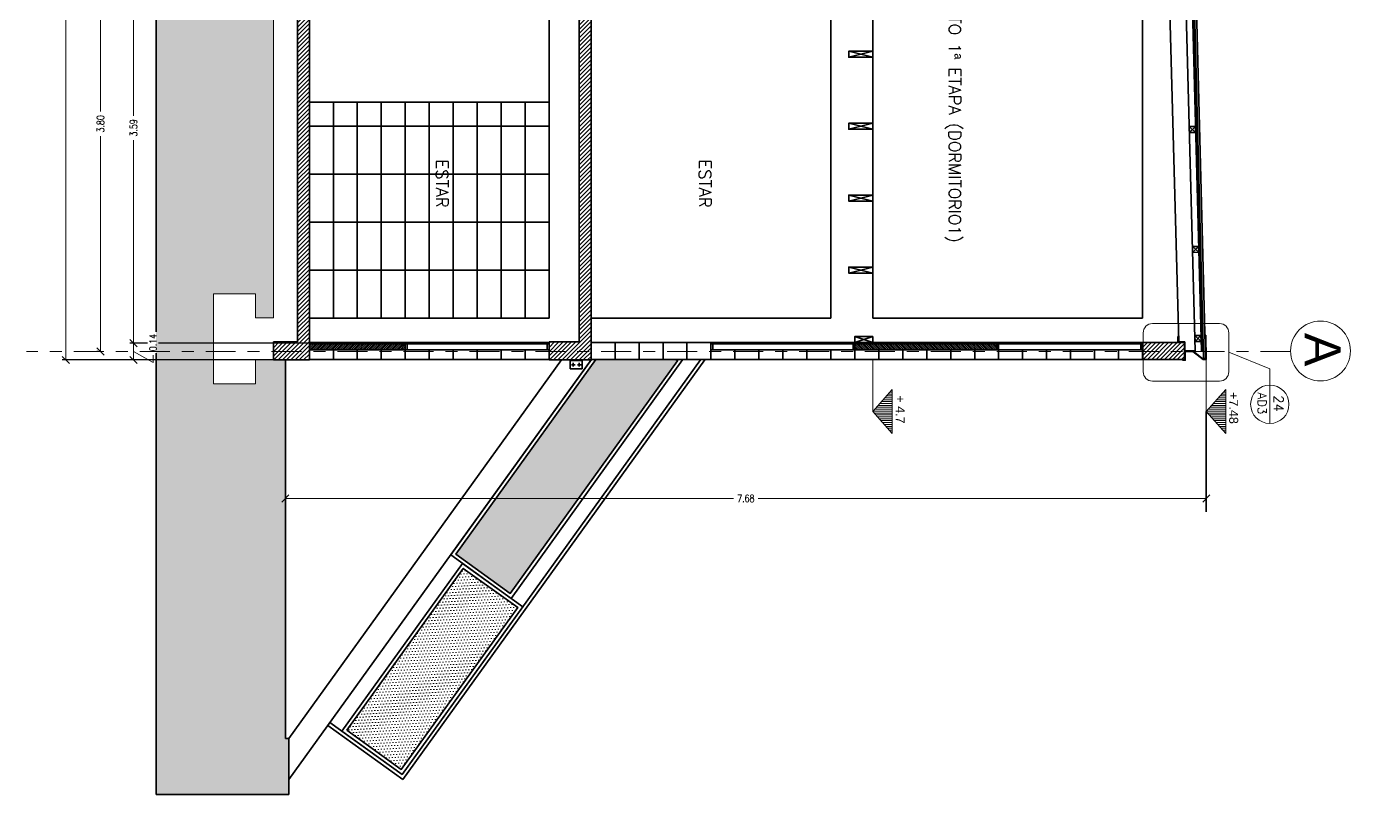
# Model space of a CAD drawing. Header units: metres. Extents: x -89 to 15, y -108 to -10.
# Drawn here: x -49.26 to -38.21, y -22.82 to -16.41 of the extents above; entities that cross this region are included whole.
import ezdxf
from ezdxf.enums import TextEntityAlignment as Align

# ---------------------------------------------------------------- set-up
doc = ezdxf.new("R2010")
doc.units = ezdxf.units.M
doc.header["$LTSCALE"] = 5
doc.header["$MEASUREMENT"] = 0
doc.linetypes.add('CENTER', pattern=[2, 1.25, -0.25, 0.25, -0.25])
doc.layers.get('0').update_dxf_attribs({"color": 30})
for name, color, linetype, lineweight in [('A-ANNO-DIMS', 3, 'Continuous', 18), ('A-ANNO-SYMB', 3, 'Continuous', 18), ('A-ANNO-TEXT', 3, 'Continuous', 18), ('A-ELEV-MBE1', 7, 'Continuous', 35), ('A-SECT-MCUT', 7, 'Continuous', 35), ('A-SECT-PATT', 8, 'Continuous', 18)]:
    doc.layers.add(name, color=color, linetype=linetype, lineweight=lineweight)
doc.styles.add('E-ARIAL', font='arial.ttf')
doc.styles.add('E-ROMANS', font='romans.shx', dxfattribs={"width": 0.8})
doc.dimstyles.new('E-0050_TICK_12', dxfattribs={"dimscale": 0.001, "dimtxt": 60, "dimasz": 60, "dimexe": 30, "dimexo": 20, "dimgap": 30, "dimtad": 0, "dimzin": 0, "dimdsep": 46, "dimtxsty": 'E-ROMANS', "dimblk": 'OBLIQUE', "dimcen": 30, "dimclrd": 256, "dimclre": 256, "dimclrt": 256, "dimadec": 0, "dimazin": 0, "dimtfac": 1, "dimtmove": 1, "dimatfit": 3, "dimldrblk": 'OPEN90', "dimfxl": 1, "dimtfill": 1, "dimtolj": 1, "dimtzin": 0, "dimlwd": -1, "dimarcsym": 0})
pattern_1 = [(45, (-50.138073, -5.202707), (-0.01767767, 0.01767767), [])]

# ---------------------------------------------------------------- blocks, each defined once
blk = doc.blocks.new('_Oblique')
at = {"color": 0, "linetype": 'ByBlock', "lineweight": -2}
blk.add_line((-0.5, -0.5), (0.5, 0.5), dxfattribs=at)
blk = doc.blocks.new('*D164')
at = {"layer": 'A-ANNO-DIMS', "lineweight": -2, "transparency": 16777216}
for p, q in [((-47.099, -20.273), (-47.099, -20.38)), ((-39.417, -20.273), (-39.417, -20.38))]:
    blk.add_line(p, q, dxfattribs=at)
at = {"layer": 'A-ANNO-DIMS', "transparency": 16777216}
for p, q in [((-47.099, -20.35), (-43.361, -20.35)), ((-39.417, -20.35), (-43.155, -20.35))]:
    blk.add_line(p, q, dxfattribs=at)
at = {"layer": 'A-ANNO-DIMS', "transparency": 16777216, "xscale": 0.06, "yscale": 0.06, "zscale": 0.06, "rotation": 180}
blk.add_blockref('_Oblique', (-47.099, -20.35), dxfattribs=at)
at = {"layer": 'A-ANNO-DIMS', "transparency": 16777216, "xscale": 0.06, "yscale": 0.06, "zscale": 0.06}
blk.add_blockref('_Oblique', (-39.417, -20.35), dxfattribs=at)
at = {"layer": 'A-ANNO-DIMS', "transparency": 16777216, "insert": (-43.258, -20.35), "char_height": 0.06, "attachment_point": 5, "style": 'E-ROMANS', "bg_fill": 3, "box_fill_scale": 1.25, "bg_fill_color": 256, "bg_fill_true_color": 13158600, "bg_fill_transparency": 0}
blk.add_mtext('\\A1;7.68', dxfattribs=at)
blk = doc.blocks.new('_Open90')
at = {"color": 0, "linetype": 'ByBlock', "lineweight": -2}
for p, q in [((0, 0), (-1, 0)), ((-0.5, 0.5), (0, 0)), ((0, 0), (-0.5, -0.5))]:
    blk.add_line(p, q, dxfattribs=at)
blk = doc.blocks.new('*D167')
at = {"layer": 'A-ANNO-DIMS', "lineweight": -2, "transparency": 16777216}
for p, q in [((-48.661, -15.325), (-48.671, -15.325)), ((-48.661, -19.125), (-48.671, -19.125))]:
    blk.add_line(p, q, dxfattribs=at)
at = {"layer": 'A-ANNO-DIMS', "transparency": 16777216}
for p, q in [((-48.641, -15.325), (-48.641, -17.121)), ((-48.641, -19.125), (-48.641, -17.328))]:
    blk.add_line(p, q, dxfattribs=at)
at = {"layer": 'A-ANNO-DIMS', "transparency": 16777216, "xscale": 0.06, "yscale": 0.06, "zscale": 0.06}
for p, rotation in [((-48.641, -15.325), 90), ((-48.641, -19.125), 270)]:
    blk.add_blockref('_Oblique', p, dxfattribs=dict(at, rotation=rotation))
at = {"layer": 'A-ANNO-DIMS', "transparency": 16777216, "insert": (-48.641, -17.225), "char_height": 0.06, "attachment_point": 5, "rotation": 90, "style": 'E-ROMANS', "bg_fill": 3, "box_fill_scale": 1.25, "bg_fill_color": 256, "bg_fill_true_color": 13158600, "bg_fill_transparency": 0}
blk.add_mtext('\\A1;3.80', dxfattribs=at)
blk = doc.blocks.new('*D169')
at = {"layer": 'A-ANNO-DIMS', "lineweight": -2, "transparency": 16777216}
for p, q in [((-46.787, -15.463), (-48.396, -15.463)), ((-46.813, -19.055), (-48.396, -19.055))]:
    blk.add_line(p, q, dxfattribs=at)
at = {"layer": 'A-ANNO-DIMS', "transparency": 16777216}
for p, q in [((-48.366, -15.463), (-48.366, -17.157)), ((-48.366, -19.055), (-48.366, -17.361))]:
    blk.add_line(p, q, dxfattribs=at)
at = {"layer": 'A-ANNO-DIMS', "transparency": 16777216, "xscale": 0.06, "yscale": 0.06, "zscale": 0.06}
for p, rotation in [((-48.366, -15.463), 90), ((-48.366, -19.055), 270)]:
    blk.add_blockref('_Oblique', p, dxfattribs=dict(at, rotation=rotation))
at = {"layer": 'A-ANNO-DIMS', "transparency": 16777216, "insert": (-48.366, -17.259), "char_height": 0.06, "attachment_point": 5, "rotation": 90, "style": 'E-ROMANS', "bg_fill": 3, "box_fill_scale": 1.25, "bg_fill_color": 256, "bg_fill_true_color": 13158600, "bg_fill_transparency": 0}
blk.add_mtext('\\A1;3.59', dxfattribs=at)
blk = doc.blocks.new('*D248')
at = {"layer": 'A-ANNO-DIMS', "lineweight": -2, "transparency": 16777216}
for p, q in [((-46.813, -19.055), (-48.396, -19.055)), ((-46.994, -19.195), (-48.396, -19.195))]:
    blk.add_line(p, q, dxfattribs=at)
at = {"layer": 'A-ANNO-DIMS', "transparency": 16777216}
for p, q in [((-48.366, -19.055), (-48.366, -19.195)), ((-48.366, -19.125), (-48.203, -19.215)), ((-48.203, -19.215), (-48.203, -19.155))]:
    blk.add_line(p, q, dxfattribs=at)
at = {"layer": 'A-ANNO-DIMS', "transparency": 16777216, "xscale": 0.06, "yscale": 0.06, "zscale": 0.06}
for p, rotation in [((-48.366, -19.055), 90), ((-48.366, -19.195), 270)]:
    blk.add_blockref('_Oblique', p, dxfattribs=dict(at, rotation=rotation))
at = {"layer": 'A-ANNO-DIMS', "transparency": 16777216, "insert": (-48.203, -19.05), "char_height": 0.06, "attachment_point": 5, "rotation": 90, "style": 'E-ROMANS', "bg_fill": 3, "box_fill_scale": 1.25, "bg_fill_color": 256, "bg_fill_true_color": 13158600, "bg_fill_transparency": 0}
blk.add_mtext('\\A1;0.14', dxfattribs=at)
blk = doc.blocks.new('*D170')
at = {"layer": 'A-ANNO-DIMS', "lineweight": -2, "transparency": 16777216}
for p, q in [((-47.193, -13.15), (-48.961, -13.15)), ((-47.219, -19.195), (-48.961, -19.195))]:
    blk.add_line(p, q, dxfattribs=at)
at = {"layer": 'A-ANNO-DIMS', "transparency": 16777216}
for p, q in [((-48.931, -13.15), (-48.931, -16.07)), ((-48.931, -19.195), (-48.931, -16.274))]:
    blk.add_line(p, q, dxfattribs=at)
at = {"layer": 'A-ANNO-DIMS', "transparency": 16777216, "xscale": 0.06, "yscale": 0.06, "zscale": 0.06}
for p, rotation in [((-48.931, -13.15), 90), ((-48.931, -19.195), 270)]:
    blk.add_blockref('_Oblique', p, dxfattribs=dict(at, rotation=rotation))
at = {"layer": 'A-ANNO-DIMS', "transparency": 16777216, "insert": (-48.931, -16.172), "char_height": 0.06, "attachment_point": 5, "rotation": 90, "style": 'E-ROMANS', "bg_fill": 3, "box_fill_scale": 1.25, "bg_fill_color": 256, "bg_fill_true_color": 13158600, "bg_fill_transparency": 0}
blk.add_mtext('\\A1;6.05', dxfattribs=at)

msp = doc.modelspace()

# ---------------------------------------------------------------- hatches: boundary and pattern name
at = {"layer": 'A-SECT-PATT'}
h = msp.add_hatch(dxfattribs=at)
h.set_pattern_fill('ANSI31', color=256, scale=0.2, style=0)
h.set_pattern_definition(pattern_1)
h.paths.add_polyline_path([(-44.549, -13.145), (-44.899, -13.145), (-44.899, -13.295), (-44.649, -13.295), (-44.649, -19.045), (-44.899, -19.045), (-44.899, -19.195), (-44.549, -19.195)])
h = msp.add_hatch(dxfattribs=at)
h.set_pattern_fill('ANSI31', color=256, scale=0.0035, style=0)
h.set_pattern_definition([(45, (-58.26387, -16.852167), (-0.007857724, 0.007857724), [])])
h.paths.add_polyline_path([(-46.099, -19.11), (-46.099, -19.06), (-46.899, -19.06), (-46.899, -19.11)])
h = msp.add_hatch(dxfattribs=at)
h.set_pattern_fill('ANSI31', color=256, scale=0.0035, style=0)
h.set_pattern_definition([(315, (-68.354193, 5.104234), (0.007857724, 0.007857724), [])])
h.paths.add_polyline_path([(-41.164, -19.11), (-41.163, -19.06), (-42.348, -19.06), (-42.348, -19.11)])
h = msp.add_hatch(dxfattribs=at)
h.set_pattern_fill('ANSI31', color=256, scale=0.2, style=0)
h.set_pattern_definition(pattern_1)
h.paths.add_polyline_path([(-39.599, -19.05), (-39.943, -19.05), (-39.943, -19.19), (-39.599, -19.19)])
h.paths.add_polyline_path([(-39.943, -19.05), (-39.949, -19.05), (-39.949, -19.19), (-39.943, -19.19)])
h = msp.add_hatch(dxfattribs=at)
h.set_pattern_fill('DOTS', color=256, scale=0.4, angle=272.9169, style=0)
h.set_pattern_definition([(272.91694, (-50.138073, -5.202707), (0.025603712, -0.011211598), [0, -0.025])])
h.paths.add_polyline_path([(-43.827, -19.202), (-43.843, -19.19), (-43.949, -19.19), (-44.149, -19.19), (-44.349, -19.19), (-44.509, -19.19), (-45.678, -20.815), (-45.223, -21.142)])
h = msp.add_hatch(dxfattribs=at)
h.set_pattern_fill('ANSI31', color=256, scale=0.005, angle=135, style=0)
h.set_pattern_definition([(180, (-173.863121, -224.107682), (-3e-17, -0.015875), [])])
h.paths.add_polyline_path([(-42.036, -19.44), (-42.198, -19.624), (-42.036, -19.808)])
h = msp.add_hatch(dxfattribs=at)
h.set_pattern_fill('ANSI31', color=256, scale=0.005, angle=135, style=0)
h.set_pattern_definition([(180, (-171.082093, -224.107682), (-3e-17, -0.015875), [])])
h.paths.add_polyline_path([(-39.255, -19.44), (-39.417, -19.624), (-39.255, -19.808)])
h = msp.add_hatch(dxfattribs=at)
h.set_pattern_fill('DOTS', color=256, scale=0.4, angle=272.9169, style=0)
h.set_pattern_definition([(182.916943, (-0.001412, 67.955906), (-0.011211598, -0.025603712), [0, -0.025])])
h.paths.add_polyline_path([(-45.16, -21.261), (-45.615, -20.934), (-46.586, -22.284), (-46.132, -22.611)])

# ---------------------------------------------------------------- linework, layer by layer
at = {"layer": 'A-ANNO-SYMB', "ltscale": 0.003}
for p, q in [((-47.349, -18.644), (-47.699, -18.644)), ((-47.699, -18.644), (-47.699, -19.394)), ((-47.349, -18.644), (-47.349, -18.843)), ((-47.199, -18.843), (-47.349, -18.843)), ((-47.199, -19.195), (-47.349, -19.195)), ((-47.349, -19.195), (-47.349, -19.394)), ((-47.349, -19.394), (-47.699, -19.394))]:
    msp.add_line(p, q, dxfattribs=at)
at = {"layer": 'A-ANNO-SYMB'}
for p, q in [((-39.229, -19.131), (-38.887, -19.268)), ((-38.887, -19.268), (-38.887, -19.405)), ((-38.887, -19.725), (-38.887, -19.405))]:
    msp.add_line(p, q, dxfattribs=at)
at = {"layer": 'A-ANNO-SYMB', "ltscale": 0.003}
msp.add_lwpolyline([(-39.229, -18.969), (-39.229, -19.294, -0.414214), (-39.306, -19.371), (-39.866, -19.371, -0.414214), (-39.943, -19.294), (-39.943, -18.969, -0.414214), (-39.866, -18.891), (-39.306, -18.891, -0.414214)], format="xyb", close=True, dxfattribs=at)
at = {"layer": 'A-ANNO-SYMB'}
for points in [[(-42.198, -19.19), (-42.198, -19.19), (-42.198, -19.464), (-42.198, -19.624)], [(-39.417, -19.19), (-39.417, -19.19), (-39.417, -19.464), (-39.417, -19.622)]]:
    msp.add_lwpolyline(points, dxfattribs=at)
for points in [[(-42.198, -19.624), (-42.036, -19.44), (-42.036, -19.808)], [(-39.417, -19.624), (-39.255, -19.44), (-39.255, -19.808)]]:
    msp.add_lwpolyline(points, close=True, dxfattribs=at)
for centre, radius in [((-38.464, -19.12), 0.25), ((-38.887, -19.565), 0.16)]:
    msp.add_circle(centre, radius, dxfattribs=at)
at = {"layer": 'A-ELEV-MBE1'}
for p, q in [((-48.178, -22.82), (-48.178, -10.005)), ((-39.598, -13.133), (-39.441, -19.184)), ((-39.58, -13.133), (-39.423, -19.183)), ((-42.548, -18.845), (-42.548, -15.445)), ((-42.198, -18.845), (-42.198, -15.445)), ((-39.948, -18.845), (-39.948, -15.445)), ((-39.723, -16.187), (-39.647, -19.045)), ((-39.587, -16.188), (-39.511, -19.119)), ((-44.549, -18.845), (-42.548, -18.845)), ((-39.422, -18.989), (-39.425, -18.989)), ((-46.899, -19.06), (-44.899, -19.06)), ((-46.699, -19.05), (-46.699, -19.06)), ((-46.099, -19.05), (-45.899, -19.05)), ((-46.099, -19.11), (-46.099, -19.06)), ((-46.084, -19.11), (-46.084, -19.06)), ((-45.899, -19.05), (-44.899, -19.05)), ((-45.099, -19.06), (-45.099, -19.05)), ((-45.099, -19.05), (-44.899, -19.05)), ((-44.914, -19.11), (-44.914, -19.06)), ((-44.899, -19.045), (-44.899, -19.195)), ((-44.899, -19.05), (-44.899, -19.19)), ((-44.899, -19.11), (-44.899, -19.06)), ((-43.149, -19.05), (-43.549, -19.05)), ((-43.549, -19.05), (-43.549, -19.19)), ((-43.549, -19.06), (-39.949, -19.06)), ((-43.549, -19.11), (-43.549, -19.06)), ((-43.534, -19.11), (-43.534, -19.06)), ((-43.349, -19.06), (-43.349, -19.05)), ((-42.949, -19.05), (-43.149, -19.05)), ((-43.149, -19.06), (-43.149, -19.05)), ((-42.749, -19.05), (-42.949, -19.05)), ((-42.949, -19.06), (-42.949, -19.05)), ((-42.549, -19.05), (-42.749, -19.05)), ((-42.749, -19.06), (-42.749, -19.05)), ((-39.949, -19.05), (-42.549, -19.05)), ((-42.549, -19.06), (-42.549, -19.05)), ((-42.364, -19.11), (-42.364, -19.06)), ((-42.149, -19.05), (-42.349, -19.05)), ((-42.349, -19.06), (-42.349, -19.05)), ((-42.349, -19.11), (-42.349, -19.06)), ((-42.344, -19.055), (-42.344, -19.055)), ((-41.949, -19.05), (-42.149, -19.05)), ((-42.149, -19.06), (-42.149, -19.05)), ((-41.949, -19.06), (-41.949, -19.05)), ((-41.749, -19.06), (-41.749, -19.05)), ((-41.549, -19.06), (-41.549, -19.05)), ((-41.349, -19.06), (-41.349, -19.05)), ((-41.164, -19.11), (-41.164, -19.06)), ((-41.149, -19.06), (-41.149, -19.05)), ((-41.149, -19.11), (-41.149, -19.06)), ((-40.949, -19.06), (-40.949, -19.05)), ((-40.749, -19.06), (-40.749, -19.05)), ((-40.549, -19.06), (-40.549, -19.05)), ((-40.349, -19.06), (-40.349, -19.05)), ((-40.149, -19.06), (-40.149, -19.05)), ((-39.964, -19.11), (-39.964, -19.06)), ((-39.949, -19.19), (-39.949, -19.05)), ((-39.65, -19), (-39.653, -19)), ((-39.597, -19.045), (-39.647, -19.045)), ((-39.603, -19.05), (-39.603, -19.047)), ((-39.597, -19.118), (-39.597, -19.045)), ((-47.099, -22.353), (-47.099, -19.195)), ((-44.796, -19.195), (-47.069, -22.353)), ((-44.549, -19.195), (-47.069, -22.695)), ((-46.899, -19.11), (-44.899, -19.11)), ((-46.699, -19.19), (-46.699, -19.11)), ((-46.699, -19.11), (-46.699, -19.19)), ((-46.499, -19.19), (-46.699, -19.19)), ((-46.499, -19.19), (-46.499, -19.11)), ((-46.499, -19.11), (-46.499, -19.19)), ((-46.299, -19.19), (-46.499, -19.19)), ((-46.299, -19.19), (-46.299, -19.11)), ((-46.299, -19.11), (-46.299, -19.19)), ((-46.099, -19.19), (-46.299, -19.19)), ((-43.636, -19.195), (-46.125, -22.653)), ((-43.599, -19.195), (-46.118, -22.695)), ((-46.099, -19.11), (-46.099, -19.19)), ((-45.899, -19.19), (-46.099, -19.19)), ((-45.899, -19.11), (-45.899, -19.19)), ((-45.899, -19.19), (-45.699, -19.19)), ((-45.699, -19.19), (-45.899, -19.19)), ((-45.699, -19.19), (-45.699, -19.11)), ((-45.699, -19.11), (-45.699, -19.19)), ((-45.699, -19.19), (-45.499, -19.19)), ((-45.499, -19.11), (-45.499, -19.19)), ((-45.499, -19.19), (-45.499, -19.11)), ((-45.299, -19.19), (-45.499, -19.19)), ((-45.499, -19.19), (-45.299, -19.19)), ((-45.299, -19.11), (-45.299, -19.19)), ((-45.299, -19.19), (-45.299, -19.11)), ((-45.099, -19.19), (-45.299, -19.19)), ((-45.299, -19.19), (-45.099, -19.19)), ((-45.099, -19.19), (-45.099, -19.11)), ((-45.099, -19.19), (-45.099, -19.11)), ((-44.899, -19.19), (-45.099, -19.19)), ((-44.796, -19.195), (-44.549, -19.195)), ((-44.723, -19.27), (-44.723, -19.195)), ((-44.623, -19.2), (-44.723, -19.2)), ((-44.623, -19.27), (-44.623, -19.195)), ((-43.636, -19.195), (-43.636, -19.19)), ((-43.599, -19.195), (-43.599, -19.19)), ((-43.549, -19.11), (-39.949, -19.11)), ((-43.549, -19.19), (-39.949, -19.19)), ((-43.349, -19.19), (-43.349, -19.11)), ((-43.349, -19.15), (-43.349, -19.19)), ((-43.149, -19.19), (-43.149, -19.11)), ((-42.949, -19.11), (-42.949, -19.19)), ((-42.749, -19.19), (-42.749, -19.11)), ((-42.749, -19.11), (-42.749, -19.19)), ((-42.549, -19.11), (-42.549, -19.19)), ((-42.549, -19.19), (-42.549, -19.11)), ((-42.349, -19.19), (-42.349, -19.11)), ((-42.349, -19.11), (-42.349, -19.19)), ((-42.149, -19.11), (-42.149, -19.19)), ((-42.149, -19.19), (-42.149, -19.11)), ((-41.949, -19.19), (-41.949, -19.11)), ((-41.949, -19.11), (-41.949, -19.19)), ((-41.749, -19.11), (-41.749, -19.19)), ((-41.749, -19.19), (-41.749, -19.11)), ((-41.549, -19.11), (-41.549, -19.19)), ((-41.549, -19.19), (-41.549, -19.11)), ((-41.349, -19.19), (-41.349, -19.11)), ((-41.149, -19.11), (-41.149, -19.19)), ((-40.949, -19.19), (-40.949, -19.11)), ((-40.949, -19.15), (-40.949, -19.19)), ((-40.749, -19.11), (-40.749, -19.19)), ((-40.749, -19.19), (-40.749, -19.11)), ((-40.749, -19.19), (-40.749, -19.15)), ((-40.749, -19.15), (-40.749, -19.19)), ((-40.549, -19.11), (-40.549, -19.19)), ((-40.549, -19.11), (-40.549, -19.19)), ((-40.549, -19.19), (-40.549, -19.15)), ((-40.549, -19.19), (-40.549, -19.15)), ((-40.349, -19.11), (-40.349, -19.19)), ((-40.349, -19.11), (-40.349, -19.19)), ((-40.349, -19.11), (-40.349, -19.19)), ((-40.349, -19.19), (-40.349, -19.15)), ((-40.349, -19.19), (-40.349, -19.15)), ((-40.349, -19.19), (-40.349, -19.15)), ((-40.149, -19.11), (-40.149, -19.19)), ((-40.149, -19.19), (-40.149, -19.15)), ((-39.616, -19.197), (-39.616, -19.194)), ((-39.423, -19.183), (-39.441, -19.184)), ((-44.623, -19.27), (-44.723, -19.27)), ((-44.683, -19.235), (-44.713, -19.235)), ((-44.698, -19.25), (-44.698, -19.22)), ((-44.663, -19.235), (-44.633, -19.235)), ((-44.648, -19.25), (-44.648, -19.22)), ((-46.118, -22.695), (-46.745, -22.244)), ((-46.125, -22.653), (-46.727, -22.22)), ((-47.069, -22.353), (-47.099, -22.353)), ((-47.069, -22.353), (-47.069, -22.82)), ((-47.069, -22.82), (-48.178, -22.82))]:
    msp.add_line(p, q, dxfattribs=at)
for points in [[(-44.899, -18.845), (-44.899, -15.445)], [(-42.198, -18.845), (-39.948, -18.845)], [(-39.425, -18.989), (-39.42, -19.187), (-39.443, -19.187), (-39.527, -19.121), (-39.596, -19.121), (-39.596, -19.194), (-39.616, -19.194)], [(-39.422, -18.989), (-39.417, -19.19), (-39.444, -19.19), (-39.528, -19.124), (-39.593, -19.124), (-39.593, -19.197), (-39.616, -19.197)], [(-46.699, -19.06), (-46.699, -19.05), (-46.499, -19.05), (-46.499, -19.06)], [(-46.499, -19.06), (-46.499, -19.05), (-46.299, -19.05), (-46.299, -19.06)], [(-46.299, -19.06), (-46.299, -19.05), (-46.099, -19.05), (-46.099, -19.06)], [(-45.899, -19.05), (-45.899, -19.06)], [(-45.699, -19.06), (-45.699, -19.05)], [(-45.499, -19.06), (-45.499, -19.05)], [(-45.299, -19.06), (-45.299, -19.05)], [(-45.099, -19.06), (-45.099, -19.05)], [(-39.603, -19.05), (-39.653, -19.05), (-39.653, -19), (-39.653, -19)], [(-39.603, -19.047), (-39.65, -19.047), (-39.65, -19)], [(-43.792, -19.19), (-43.785, -19.195), (-45.216, -21.184), (-45.72, -20.821), (-44.546, -19.19)], [(-43.843, -19.19), (-43.827, -19.202), (-45.223, -21.142), (-45.678, -20.815), (-44.509, -19.19)], [(-39.511, -19.119), (-39.597, -19.118)]]:
    msp.add_lwpolyline(points, dxfattribs=at)
for points in [[(-46.699, -17.045), (-46.699, -17.245), (-46.899, -17.245), (-46.899, -17.045)], [(-46.499, -17.045), (-46.499, -17.245), (-46.699, -17.245), (-46.699, -17.045)], [(-46.299, -17.045), (-46.299, -17.245), (-46.499, -17.245), (-46.499, -17.045)], [(-46.099, -17.045), (-46.099, -17.245), (-46.299, -17.245), (-46.299, -17.045)], [(-45.899, -17.045), (-45.899, -17.245), (-46.099, -17.245), (-46.099, -17.045)], [(-45.699, -17.045), (-45.699, -17.245), (-45.899, -17.245), (-45.899, -17.045)], [(-45.499, -17.045), (-45.499, -17.245), (-45.699, -17.245), (-45.699, -17.045)], [(-45.299, -17.045), (-45.299, -17.245), (-45.499, -17.245), (-45.499, -17.045)], [(-45.099, -17.045), (-45.099, -17.245), (-45.299, -17.245), (-45.299, -17.045)], [(-44.899, -17.045), (-44.899, -17.245), (-45.099, -17.245), (-45.099, -17.045)], [(-46.699, -17.245), (-46.699, -17.645), (-46.899, -17.645), (-46.899, -17.245)], [(-46.499, -17.245), (-46.499, -17.645), (-46.699, -17.645), (-46.699, -17.245)], [(-46.299, -17.245), (-46.299, -17.645), (-46.499, -17.645), (-46.499, -17.245)], [(-46.099, -17.245), (-46.099, -17.645), (-46.299, -17.645), (-46.299, -17.245)], [(-45.899, -17.245), (-45.899, -17.645), (-46.099, -17.645), (-46.099, -17.245)], [(-45.699, -17.245), (-45.699, -17.645), (-45.899, -17.645), (-45.899, -17.245)], [(-45.499, -17.245), (-45.499, -17.645), (-45.699, -17.645), (-45.699, -17.245)], [(-45.299, -17.245), (-45.299, -17.645), (-45.499, -17.645), (-45.499, -17.245)], [(-45.099, -17.245), (-45.099, -17.645), (-45.299, -17.645), (-45.299, -17.245)], [(-44.899, -17.245), (-44.899, -17.645), (-45.099, -17.645), (-45.099, -17.245)], [(-46.699, -17.645), (-46.699, -18.045), (-46.899, -18.045), (-46.899, -17.645)], [(-46.499, -17.645), (-46.499, -18.045), (-46.699, -18.045), (-46.699, -17.645)], [(-46.299, -17.645), (-46.299, -18.045), (-46.499, -18.045), (-46.499, -17.645)], [(-46.099, -17.645), (-46.099, -18.045), (-46.299, -18.045), (-46.299, -17.645)], [(-45.899, -17.645), (-45.899, -18.045), (-46.099, -18.045), (-46.099, -17.645)], [(-45.499, -17.645), (-45.499, -18.045), (-45.699, -18.045), (-45.699, -17.645)], [(-45.299, -17.645), (-45.299, -18.045), (-45.499, -18.045), (-45.499, -17.645)], [(-45.099, -17.645), (-45.099, -18.045), (-45.299, -18.045), (-45.299, -17.645)], [(-44.899, -17.645), (-44.899, -18.045), (-45.099, -18.045), (-45.099, -17.645)], [(-46.699, -18.045), (-46.699, -18.445), (-46.899, -18.445), (-46.899, -18.045)], [(-46.499, -18.045), (-46.499, -18.445), (-46.699, -18.445), (-46.699, -18.045)], [(-46.299, -18.045), (-46.299, -18.445), (-46.499, -18.445), (-46.499, -18.045)], [(-46.099, -18.045), (-46.099, -18.445), (-46.299, -18.445), (-46.299, -18.045)], [(-45.899, -18.045), (-45.899, -18.445), (-46.099, -18.445), (-46.099, -18.045)], [(-45.699, -18.045), (-45.699, -18.445), (-45.899, -18.445), (-45.899, -18.045)], [(-45.499, -18.045), (-45.499, -18.445), (-45.699, -18.445), (-45.699, -18.045)], [(-45.299, -18.045), (-45.299, -18.445), (-45.499, -18.445), (-45.499, -18.045)], [(-45.099, -18.045), (-45.099, -18.445), (-45.299, -18.445), (-45.299, -18.045)], [(-44.899, -18.045), (-44.899, -18.445), (-45.099, -18.445), (-45.099, -18.045)], [(-46.699, -18.445), (-46.699, -18.845), (-46.899, -18.845), (-46.899, -18.445)], [(-46.499, -18.445), (-46.499, -18.845), (-46.699, -18.845), (-46.699, -18.445)], [(-46.299, -18.445), (-46.299, -18.845), (-46.499, -18.845), (-46.499, -18.445)], [(-46.099, -18.445), (-46.099, -18.845), (-46.299, -18.845), (-46.299, -18.445)], [(-45.899, -18.445), (-45.899, -18.845), (-46.099, -18.845), (-46.099, -18.445)], [(-45.699, -18.445), (-45.699, -18.845), (-45.899, -18.845), (-45.899, -18.445)], [(-45.499, -18.445), (-45.499, -18.845), (-45.699, -18.845), (-45.699, -18.445)], [(-45.299, -18.445), (-45.299, -18.845), (-45.499, -18.845), (-45.499, -18.445)], [(-45.099, -18.445), (-45.099, -18.845), (-45.299, -18.845), (-45.299, -18.445)], [(-44.899, -18.445), (-44.899, -18.845), (-45.099, -18.845), (-45.099, -18.445)], [(-46.628, -22.291), (-45.621, -20.892), (-45.118, -21.254), (-46.125, -22.653)], [(-46.586, -22.284), (-45.615, -20.934), (-45.16, -21.261), (-46.132, -22.611)]]:
    msp.add_lwpolyline(points, close=True, dxfattribs=at)
for centre in [(-44.698, -19.235), (-44.648, -19.235)]:
    msp.add_circle(centre, 0.005, dxfattribs=at)
at = {"layer": 'A-SECT-MCUT'}
for p, q in [((-44.549, -13.145), (-44.549, -19.195)), ((-44.649, -19.045), (-44.649, -13.295)), ((-39.534, -16.164), (-39.457, -19.119)), ((-39.524, -16.164), (-39.447, -19.12)), ((-42.199, -16.62), (-42.399, -16.67)), ((-42.199, -16.67), (-42.399, -16.62)), ((-42.199, -17.22), (-42.399, -17.27)), ((-42.199, -17.27), (-42.399, -17.22)), ((-39.507, -17.297), (-39.559, -17.248)), ((-39.508, -17.247), (-39.558, -17.298)), ((-42.199, -17.82), (-42.399, -17.87)), ((-42.199, -17.87), (-42.399, -17.82)), ((-39.48, -18.296), (-39.532, -18.248)), ((-39.481, -18.247), (-39.531, -18.298)), ((-42.199, -18.42), (-42.399, -18.47)), ((-42.199, -18.47), (-42.399, -18.42)), ((-39.461, -19.041), (-39.513, -18.992)), ((-39.462, -18.991), (-39.511, -19.042)), ((-44.899, -19.195), (-44.899, -19.045)), ((-44.899, -19.045), (-44.649, -19.045)), ((-42.199, -19), (-42.349, -19.05)), ((-42.199, -19.05), (-42.349, -19)), ((-44.549, -19.195), (-44.899, -19.195)), ((-39.457, -19.119), (-39.447, -19.119))]:
    msp.add_line(p, q, dxfattribs=at)
msp.add_lwpolyline([(-46.999, -13.295), (-46.999, -19.045)], dxfattribs=at)
for points in [[(-42.199, -16.67), (-42.199, -16.62), (-42.399, -16.62), (-42.399, -16.67)], [(-42.199, -17.27), (-42.199, -17.22), (-42.399, -17.22), (-42.399, -17.27)], [(-39.508, -17.247), (-39.507, -17.297), (-39.558, -17.298), (-39.559, -17.248)], [(-42.199, -17.87), (-42.199, -17.82), (-42.399, -17.82), (-42.399, -17.87)], [(-39.481, -18.247), (-39.48, -18.296), (-39.531, -18.298), (-39.532, -18.248)], [(-42.199, -18.47), (-42.199, -18.42), (-42.399, -18.42), (-42.399, -18.47)], [(-39.462, -18.991), (-39.461, -19.041), (-39.511, -19.042), (-39.513, -18.992)], [(-44.349, -19.05), (-44.349, -19.19), (-44.549, -19.19), (-44.549, -19.05)], [(-44.149, -19.05), (-44.149, -19.19), (-44.349, -19.19), (-44.349, -19.05)], [(-43.949, -19.05), (-43.949, -19.19), (-44.149, -19.19), (-44.149, -19.05)], [(-43.749, -19.05), (-43.749, -19.19), (-43.949, -19.19), (-43.949, -19.05)], [(-43.549, -19.05), (-43.549, -19.19), (-43.749, -19.19), (-43.749, -19.05)], [(-42.199, -19.05), (-42.199, -19), (-42.349, -19), (-42.349, -19.05)], [(-39.599, -19.05), (-39.599, -19.19), (-39.949, -19.19), (-39.949, -19.05)]]:
    msp.add_lwpolyline(points, close=True, dxfattribs=at)

# ---------------------------------------------------------------- texts
at = {"layer": 'A-ANNO-TEXT'}
for s, height, style, p in [('CRECIMIENTO 1ª ETAPA (DORMITORIO1)', 0.1, 'E-ROMANS', (-41.565, -15.623)), ('ESTAR', 0.1, 'E-ROMANS', (-45.841, -17.523)), ('ESTAR', 0.1, 'E-ROMANS', (-43.648, -17.523)), ('A', 0.3, 'E-ARIAL', (-38.596, -18.969)), ('+ 4.7', 0.075, 'E-ARIAL', (-42.007, -19.49)), ('+7.48', 0.075, 'E-ARIAL', (-39.226, -19.463))]:
    msp.add_text(s, height=height, rotation=270, dxfattribs=dict(at, style=style)).set_placement(p)
at = {"layer": 'A-ANNO-TEXT', "style": 'E-ROMANS'}
for s, height, p in [('AD3', 0.072, (-38.952, -19.558)), ('24', 0.08, (-38.814, -19.558))]:
    msp.add_text(s, height=height, rotation=270, dxfattribs=at).set_placement(p, align=Align.MIDDLE_CENTER)

# ---------------------------------------------------------------- dimensions: what is measured, and where the dimension line sits
at = {"layer": 'A-ANNO-DIMS'}
dim = msp.add_linear_dim(base=(-48.641, -19.125), p1=(-48.641, -15.325), p2=(-48.641, -19.125), angle=270, dimstyle='E-0050_TICK_12', dxfattribs=at)
dim.commit()
dim.dimension.update_dxf_attribs({"geometry": '*D167', "text_midpoint": (-48.641, -17.225)})

# ---------------------------------------------------------------- next in the draw order: dimensions: what is measured, and where the dimension line sits
dim = msp.add_linear_dim(base=(-48.366, -19.055), p1=(-46.767, -15.463), p2=(-46.793, -19.055), angle=270, dimstyle='E-0050_TICK_12', dxfattribs=at)
dim.commit()
dim.dimension.update_dxf_attribs({"geometry": '*D169', "text_midpoint": (-48.366, -17.259)})
dim = msp.add_linear_dim(base=(-47.099, -20.35), p1=(-39.417, -20.253), p2=(-47.099, -20.253), dimstyle='E-0050_TICK_12', dxfattribs=at)
dim.commit()
dim.dimension.update_dxf_attribs({"geometry": '*D164', "text_midpoint": (-43.258, -20.35)})

# ---------------------------------------------------------------- next in the draw order: linework, layer by layer
at = {"layer": 'A-ELEV-MBE1'}
for p, q in [((-46.899, -18.845), (-44.899, -18.845)), ((-39.417, -19.624), (-39.417, -20.462))]:
    msp.add_line(p, q, dxfattribs=at)

# ---------------------------------------------------------------- next in the draw order: dimensions: what is measured, and where the dimension line sits
at = {"layer": 'A-ANNO-DIMS'}
dim = msp.add_linear_dim(base=(-48.366, -19.195), p1=(-46.793, -19.055), p2=(-46.974, -19.195), angle=270, dimstyle='E-0050_TICK_12', dxfattribs=at)
dim.commit()
dim.dimension.update_dxf_attribs({"geometry": '*D248', "text_midpoint": (-48.203, -19.125), "dimtype": 160})

# ---------------------------------------------------------------- next in the draw order: linework, layer by layer
at = {"layer": 'A-ELEV-MBE1'}
for p, q in [((-46.899, -19.19), (-46.899, -19.05)), ((-46.899, -19.05), (-46.699, -19.05)), ((-46.699, -19.19), (-46.899, -19.19))]:
    msp.add_line(p, q, dxfattribs=at)
at = {"layer": 'A-SECT-MCUT'}
msp.add_lwpolyline([(-46.899, -19.195), (-46.899, -13.145)], dxfattribs=at)

# ---------------------------------------------------------------- next in the draw order: dimensions: what is measured, and where the dimension line sits
at = {"layer": 'A-ANNO-DIMS'}
dim = msp.add_linear_dim(base=(-48.9315, -19.195), p1=(-47.1729, -13.1496), p2=(-47.1985, -19.195), angle=270, dimstyle='E-0050_TICK_12', dxfattribs=at)
dim.commit()
dim.dimension.update_dxf_attribs({"geometry": '*D170', "text_midpoint": (-48.9315, -16.1723)})

# ---------------------------------------------------------------- next in the draw order: hatches: boundary and pattern name
at = {"layer": 'A-SECT-PATT'}
h = msp.add_hatch(dxfattribs=at)
h.set_pattern_fill('DOTS', color=256, style=0)
h.set_pattern_definition([(270, (-60.52144, -10.004997), (0.0625, -0.03125), [0, -0.0625])])
h.paths.add_polyline_path([(-47.069, -22.82), (-47.069, -22.353), (-47.099, -22.353), (-47.099, -19.195), (-47.199, -19.195), (-47.349, -19.195), (-47.349, -19.394), (-47.699, -19.394), (-47.699, -18.644), (-47.349, -18.644), (-47.349, -18.843), (-47.199, -18.843), (-47.199, -15.445), (-47.424, -15.445), (-47.424, -15.491), (-47.424, -15.7), (-47.774, -15.7), (-47.774, -14.95), (-47.424, -14.95), (-47.424, -15.149), (-47.424, -15.195), (-47.199, -15.195), (-47.199, -13.497), (-47.349, -13.497), (-47.349, -13.696), (-47.699, -13.696), (-47.699, -12.946), (-47.349, -12.946), (-47.349, -13.145), (-47.199, -13.145), (-47.099, -13.145), (-47.099, -10.005), (-48.178, -10.005), (-48.178, -22.82)])
h.paths.add_polyline_path([(-48.145, -19.015), (-48.145, -19.234), (-48.26, -19.234), (-48.26, -19.015)], flags=9)
h.paths.add_polyline_path([(-48.156, -15.249), (-48.156, -15.46), (-48.271, -15.46), (-48.271, -15.249)], flags=9)
h.paths.add_polyline_path([(-48.155, -13.133), (-48.155, -13.351), (-48.27, -13.351), (-48.27, -13.133)], flags=9)
h = msp.add_hatch(dxfattribs=at)
h.set_pattern_fill('ANSI31', color=256, scale=0.2, style=0)
h.set_pattern_definition(pattern_1)
h.paths.add_polyline_path([(-46.899, -13.145), (-47.199, -13.145), (-47.199, -13.295), (-46.999, -13.295), (-46.999, -19.045), (-47.199, -19.045), (-47.199, -19.195), (-46.899, -19.195)])

# ---------------------------------------------------------------- next in the draw order: linework, layer by layer
at = {"layer": 'A-ANNO-SYMB', "ltscale": 0.003}
msp.add_line((-47.199, -15.445), (-47.199, -18.843), dxfattribs=at)
at = {"layer": 'A-ANNO-SYMB', "linetype": 'CENTER', "ltscale": 0.04}
msp.add_lwpolyline([(-38.714, -19.125), (-49.259, -19.125)], dxfattribs=at)
at = {"layer": 'A-SECT-MCUT'}
for p, q in [((-46.999, -19.045), (-47.199, -19.045)), ((-47.199, -19.045), (-47.199, -19.195)), ((-47.199, -19.195), (-46.899, -19.195))]:
    msp.add_line(p, q, dxfattribs=at)

doc.saveas('drawing.dxf')
